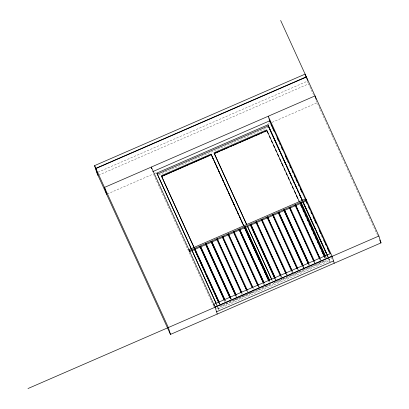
<?xml version="1.0" encoding="UTF-8"?>
<svg xmlns="http://www.w3.org/2000/svg" width="409" height="409" viewBox="0 0 409 409"><rect width="100%" height="100%" fill="white"/><g stroke="black" fill="none" stroke-linecap="round" stroke-linejoin="round"><path stroke-width="0.31" stroke-dasharray="2.04 1.53" d="M97.966 172.215L307.343 81.212L308.325 83.364M98.61 175.164L308.57 83.906L313.524 94.765M107.204 194.03L153.411 173.948M153.994 173.692L156.33 172.675M268.038 124.121L269.209 123.61M272.133 122.342L317.169 102.766L320.083 109.162M158.728 174.863L268.099 127.322M235.103 299.209L241.535 296.413M242.118 296.162L249.725 292.854M250.308 292.599L253.232 291.331M221.136 305.538L225.231 303.759M225.814 303.509L233.416 300.201M234.004 299.945L257.399 289.782M257.982 289.526L265.584 286.218M266.172 285.968L270.262 284.189M274.357 282.409L281.959 279.102M282.547 278.846L285.472 277.578M286.055 277.322L290.15 275.543M290.733 275.288L293.657 274.02M294.245 273.764L298.34 271.985M298.923 271.729L301.847 270.461M302.43 270.206L304.189 269.444M307.113 268.171L310.037 266.898M310.62 266.648L313.545 265.375M314.127 265.119L318.222 263.34M318.805 263.089L321.73 261.816M322.318 261.561L325.242 260.293M270.369 284.531L220.661 306.136L219.229 302.895M273.294 283.258L325.932 260.38M216.494 308.575L331.714 258.498M316.126 100.481L316.909 102.194M320.349 109.745L327.767 126.023M328.033 126.606L331.74 134.745M332.006 135.328L339.424 151.606M339.69 152.189L377.844 235.911M331.06 256.249L331.852 257.992M327.783 256.029L328.315 257.189M328.58 257.772L330.083 261.806L328.233 257.736M327.614 256.014L328.672 258.335M328.933 258.917L329.731 260.661L218.605 308.959L217.281 306.055M327.44 255.998L327.967 257.159M325.82 256.642L326.464 257.921M325.232 256.898L325.758 258.053M324.434 256.908L325.048 258.074M324.347 256.898L325.032 258.299M320.344 259.194L320.871 260.354M320.221 259.076L320.748 260.231M319.639 259.326L320.165 260.487M314.485 261.049L315.012 262.205M314.163 261.883L314.69 263.038M314.046 261.76L314.572 262.915M309.035 263.938L309.562 265.093M308.57 264.311L309.097 265.467M308.447 264.194L308.979 265.349M303.56 266.489L304.086 267.644M303.442 266.371L303.969 267.527M302.977 266.745L303.504 267.9M302.854 266.622L303.381 267.783M297.844 268.8L298.493 270.078M297.261 269.056L297.788 270.211M292.374 271.351L292.9 272.512M292.251 271.233L292.778 272.389M291.668 271.489L292.317 272.762M286.781 273.785L287.307 274.94M286.193 274.04L286.719 275.196M286.075 273.918L286.602 275.073M281.182 276.218L281.709 277.374M281.065 276.095L281.591 277.251M280.477 276.351L281.126 277.629M275.589 278.647L276.116 279.802M275.467 278.529L275.998 279.684M274.884 278.78L275.41 279.94M271.867 280.017L272.394 281.177M269.408 281.336L269.94 282.491M263.815 283.764L264.342 284.92M263.698 283.647L264.224 284.802M258.687 285.825L259.332 287.098M258.222 286.198L258.749 287.353M258.099 286.075L258.626 287.23M253.089 288.253L253.621 289.408M247.496 290.687L248.023 291.842M246.913 290.937L247.44 292.098M241.76 292.66L242.286 293.815M241.32 293.371L241.847 294.526M236.31 295.549L236.837 296.704M235.722 295.804L236.249 296.96M230.834 298.1L231.361 299.255M230.717 297.982L231.243 299.137M229.986 297.778L230.512 298.933M230.129 298.233L230.656 299.388M224.976 299.955L225.507 301.111M224.858 299.833L225.385 300.988M224.536 300.666L225.062 301.822M219.382 302.384L219.909 303.539M219.244 302.675L219.776 303.836M219.423 303.248L219.95 304.403M219.06 303.217L219.587 304.373M218.943 303.1L219.469 304.255M216.663 304.332L218.963 310.104L217.107 306.039M216.489 304.311L217.021 305.477M216.315 304.296L216.847 305.457M153.672 174.525L213.82 306.51"/><path stroke-width="0.61" d="M280.646 20.45L378.887 236.024L381.024 242.89L170.476 334.404L96.795 172.726L94.586 165.63L305.134 74.116L306.239 77.664M98.022 175.42L95.813 168.324L306.361 76.81L307.502 80.471M306.433 77.04L95.885 168.554L168.339 327.537L170.476 334.404M152.695 171.657L269.669 120.813L330.344 253.963M191.346 249.142L156.846 173.079L267.972 124.781L302.64 200.86M157.204 174.224L268.33 125.926L302.471 200.845M171.55 172.128L161.606 176.448L211.248 154.612L243.759 225.957M219.505 151.284L214.244 153.569L266.883 130.691M172.721 171.622L188.508 164.755M189.679 164.249L210.149 155.348M220.676 150.773L228.866 147.214M230.037 146.708L231.791 145.947M232.956 145.435L238.222 143.15M239.393 142.639L241.146 141.877M242.317 141.371L250.502 137.813M251.673 137.301L253.427 136.54M254.597 136.028L259.863 133.743M261.034 133.237L262.788 132.47M263.958 131.964L266.295 130.946M188.682 249.751L305.651 198.907L306.147 199.986L306.428 200.901L189.459 251.745M189.173 250.829L306.147 199.986M218.677 302.517L194.29 248.866L194.878 248.611L219.265 302.266M224.27 300.088L199.883 246.433L200.471 246.177L224.715 299.378M229.868 297.655L205.482 243.999L206.064 243.749L230.574 297.522M235.461 295.226L211.075 241.571L211.657 241.315L236.167 295.088M217.256 238.882L217.394 239.342L216.811 239.597L216.668 239.137L217.256 238.882L241.76 292.66M246.647 290.359L222.261 236.704L222.849 236.453L247.353 290.226M228.442 234.02L228.585 234.48L228.002 234.73L227.859 234.275L228.442 234.02L252.951 287.798M257.839 285.497L233.452 231.842L234.035 231.591L258.544 285.364M263.432 283.069L239.045 229.413L239.633 229.158L264.137 282.931M269.025 280.635L244.638 226.98L245.226 226.724L269.73 280.502M274.623 278.202L250.236 224.546L250.819 224.296L275.329 278.069M256.412 221.862L256.555 222.322L255.973 222.573L255.829 222.118L256.412 221.862L280.922 275.64M285.809 273.34L261.423 219.684L262.011 219.428L286.515 273.207M267.159 217.711L267.016 217.256L267.604 217L292.108 270.773M296.995 268.478L272.614 214.822L273.197 214.567L297.706 268.345M302.594 266.044L278.207 212.389L278.79 212.138L303.299 265.911M308.187 263.616L283.8 209.96L284.383 209.705L308.892 263.478M313.78 261.182L289.393 207.527L289.981 207.271L314.368 260.927M295.574 204.843L295.717 205.298L295.129 205.553L294.991 205.093L295.574 204.843L320.078 258.616M324.971 256.32L300.584 202.665L301.167 202.409L325.554 256.065M194.433 249.321L195.021 249.066L194.878 248.611M200.027 246.888L200.614 246.637L200.471 246.177M205.625 244.459L206.208 244.204L206.064 243.749M222.404 237.164L222.992 236.908L222.849 236.453M233.595 232.302L234.178 232.046L234.035 231.591M239.188 229.868L239.771 229.613L239.633 229.158M244.781 227.44L245.369 227.184L245.226 226.724M261.566 220.144L262.149 219.889L262.011 219.428M272.752 215.277L273.34 215.027L273.197 214.567M278.35 212.849L278.933 212.593L278.79 212.138M289.536 207.987L290.124 207.731L289.981 207.271M330.799 253.437L213.83 304.281L214.204 305.482M27.976 388.55L378.887 236.024M216.555 311.781L333.524 260.937M379.7 239.986L381.024 242.89M332.098 256.361L268.243 116.238L270.38 123.104M306.428 200.901L305.651 198.907M270.911 124.264L271.97 126.591M272.501 127.756L274.091 131.243M277.005 137.639L278.595 141.131M279.654 143.452L280.185 144.617M281.51 147.526L282.568 149.847M285.216 155.665L287.072 159.735M287.604 160.895L288.396 162.639M289.72 165.548L290.784 167.874M292.108 170.783L292.9 172.526M294.229 175.43L295.288 177.757M295.819 178.922L297.404 182.409M298.468 184.735L298.994 185.896M300.324 188.805L301.914 192.291M306.418 202.179L307.21 203.922M308.534 206.831L309.598 209.152M310.922 212.061L311.714 213.805M313.038 216.714L314.102 219.04M314.628 220.2L316.218 223.692M319.132 230.088L320.722 233.575M321.786 235.901L322.312 237.062M323.637 239.971L324.7 242.297M325.227 243.457L326.024 245.201M327.348 248.11L329.204 252.179M303.171 202.02L327.522 255.451M302.997 202.005L327.348 255.431M269.214 128.232L267.972 124.781M269.741 129.392L271.331 132.879M271.857 134.04L279.797 151.463M280.329 152.623L281.919 156.105M282.445 157.271L284.035 160.752M284.562 161.913L285.886 164.817M286.418 165.982L294.618 183.984M295.15 185.144L296.74 188.631M297.266 189.791L298.59 192.695M299.122 193.856L300.707 197.343M301.239 198.503L302.031 200.246M303.355 203.15L309.178 215.926M309.971 217.665L311.295 220.569M311.822 221.734L313.412 225.216M313.943 226.376L315.528 229.863M316.06 231.024L324 248.447M324.526 249.608L326.116 253.094M300.584 202.665L325.089 256.438M299.408 201.816L266.632 129.893L213.994 152.772L246.77 224.694M300.114 203.544L324.521 256.913M266.985 131.033L268.202 133.595M269.367 136.253L270.318 138.232M271.479 140.895L272.276 142.634M273.488 145.195L274.388 147.276M275.605 149.832L276.397 151.575M277.563 154.234L278.509 156.212M279.674 158.876L280.891 161.432M281.683 163.176L283.002 166.074M284.168 168.738L284.961 170.476M286.177 173.033L287.077 175.118M288.135 177.44L289.086 179.413M290.247 182.077L291.198 184.055M292.363 186.719L293.156 188.457M294.373 191.013L295.692 193.912M296.326 195.42L297.65 198.319M298.867 200.875L299.393 202.036M300.82 205.277L301.77 207.256M302.936 209.919L303.887 211.893M305.053 214.556L305.845 216.3M307.057 218.856L307.957 220.937M309.015 223.258L310.339 226.157M311.551 228.718L312.343 230.456M313.509 233.12L314.46 235.098M315.625 237.757L316.576 239.735M317.629 242.056L318.529 244.137M319.746 246.699L320.538 248.437M321.704 251.1L323.023 253.999M323.821 255.737L324.347 256.898M295.717 205.298L319.961 258.498M294.991 205.093L319.495 258.871M289.393 207.527L313.902 261.305M308.769 263.36L284.383 209.705M283.8 209.96L308.309 263.733M278.933 212.593L303.176 265.789M278.207 212.389L302.711 266.167M272.614 214.822L297.118 268.595M291.99 270.656L267.604 217M267.016 217.256L291.525 271.029M261.423 219.684L285.932 273.463M256.555 222.322L280.799 275.518M255.829 222.118L280.334 275.891M274.94 277.368L250.819 224.296M250.236 224.546L274.741 278.325M247.563 226.433L271.883 279.797M214.173 153.344L246.683 224.684M247.742 227.005L271.53 279.209M245.369 227.184L269.613 280.38M244.638 226.98L268.882 280.175M243.846 225.962L211.07 154.04L161.356 175.65L194.132 247.573M244.638 227.706L268.958 281.065M244.551 227.695L268.871 281.06M212.113 156.581L213.012 158.666M214.229 161.223L215.022 162.961M216.182 165.625L217.133 167.603M218.299 170.267L219.515 172.823M220.308 174.561L221.627 177.465M222.793 180.129L223.585 181.867M224.802 184.423L225.702 186.509M226.913 189.065L227.706 190.804M228.871 193.467L229.822 195.446M230.988 198.109L232.2 200.666M232.992 202.404L234.316 205.303M235.482 207.966L236.274 209.71M237.486 212.266L238.386 214.347M239.602 216.903L240.395 218.646M241.561 221.31L242.511 223.283M245.523 230.006L247.005 233.145M247.532 234.306L248.958 237.547M249.648 238.943L251.075 242.189M251.76 243.585L253.084 246.484M253.718 247.987L255.196 251.126M255.727 252.287L257.154 255.528M257.839 256.924L259.27 260.17M260.221 262.143L261.648 265.39M262.333 266.786L263.657 269.684M264.291 271.187L265.773 274.327M266.407 275.83L267.885 278.969M239.771 229.613L264.015 282.813M239.045 229.413L263.554 283.186M233.452 231.842L257.956 285.62M228.585 234.48L252.563 287.098M227.859 234.275L252.246 287.931M222.261 236.704L246.504 289.904M217.394 239.342L241.376 291.96M216.668 239.137L241.177 292.916M236.044 294.971L211.657 241.315M211.075 241.571L235.584 295.344M206.473 244.781L230.451 297.399M205.482 243.999L229.986 297.778M200.614 246.637L224.858 299.833M199.883 246.433L224.393 300.206M194.924 249.311L195.456 250.472M195.983 251.632L196.775 253.37M198.099 256.269L201.269 263.232M201.801 264.393L204.97 271.351M206.294 274.25L209.464 281.213M209.996 282.374L213.958 291.075M214.485 292.231L216.335 296.295M216.867 297.455L218.452 300.932M161.535 176.223L194.045 247.563M196.162 252.205L196.693 253.365M200.129 260.906L201.182 263.222M201.714 264.383L202.506 266.126M203.825 269.025L204.883 271.346M208.319 278.887L209.377 281.203M214.403 292.225L215.195 293.964M217.046 298.023L217.573 299.184M194.29 248.866L218.8 302.64M156.846 173.079L191.519 249.158M192.046 250.318L216.131 303.171M192.138 250.886L215.957 303.151M215.129 307.205L151.269 167.082L151.805 168.794M94.586 165.63L95.813 168.324M316.101 99.336L315.032 95.9L104.484 187.414L106.621 194.285M334.24 263.227L332.026 256.131L215.057 306.975L217.266 314.071M301.167 202.409L301.31 202.869"/></g></svg>
